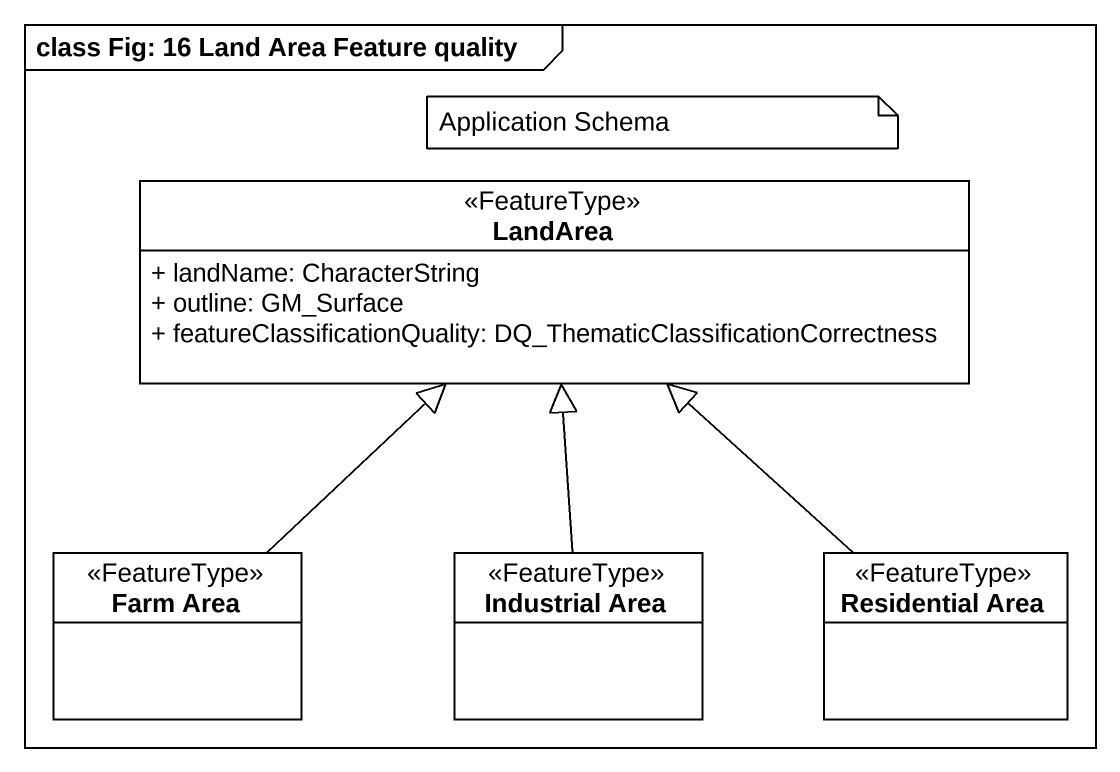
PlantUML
@startuml
mainframe class Fig: 16 Land Area Feature quality
hide circle
hide empty members
skinparam classAttributeIconSize 0
class LandArea <<FeatureType>> {
  + landName: CharacterString
  + outline: GM_Surface
  + featureClassificationQuality: DQ_ThematicClassificationCorrectness
}
class "Farm Area" as Farm_Area <<FeatureType>>
class "Industrial Area" as Industrial_Area <<FeatureType>>
class "Residential Area" as Residential_Area <<FeatureType>>
Farm_Area -up-|> LandArea
Industrial_Area -up-|> LandArea
Residential_Area -up-|> LandArea
note as N1
  Application Schema
end note
@enduml
